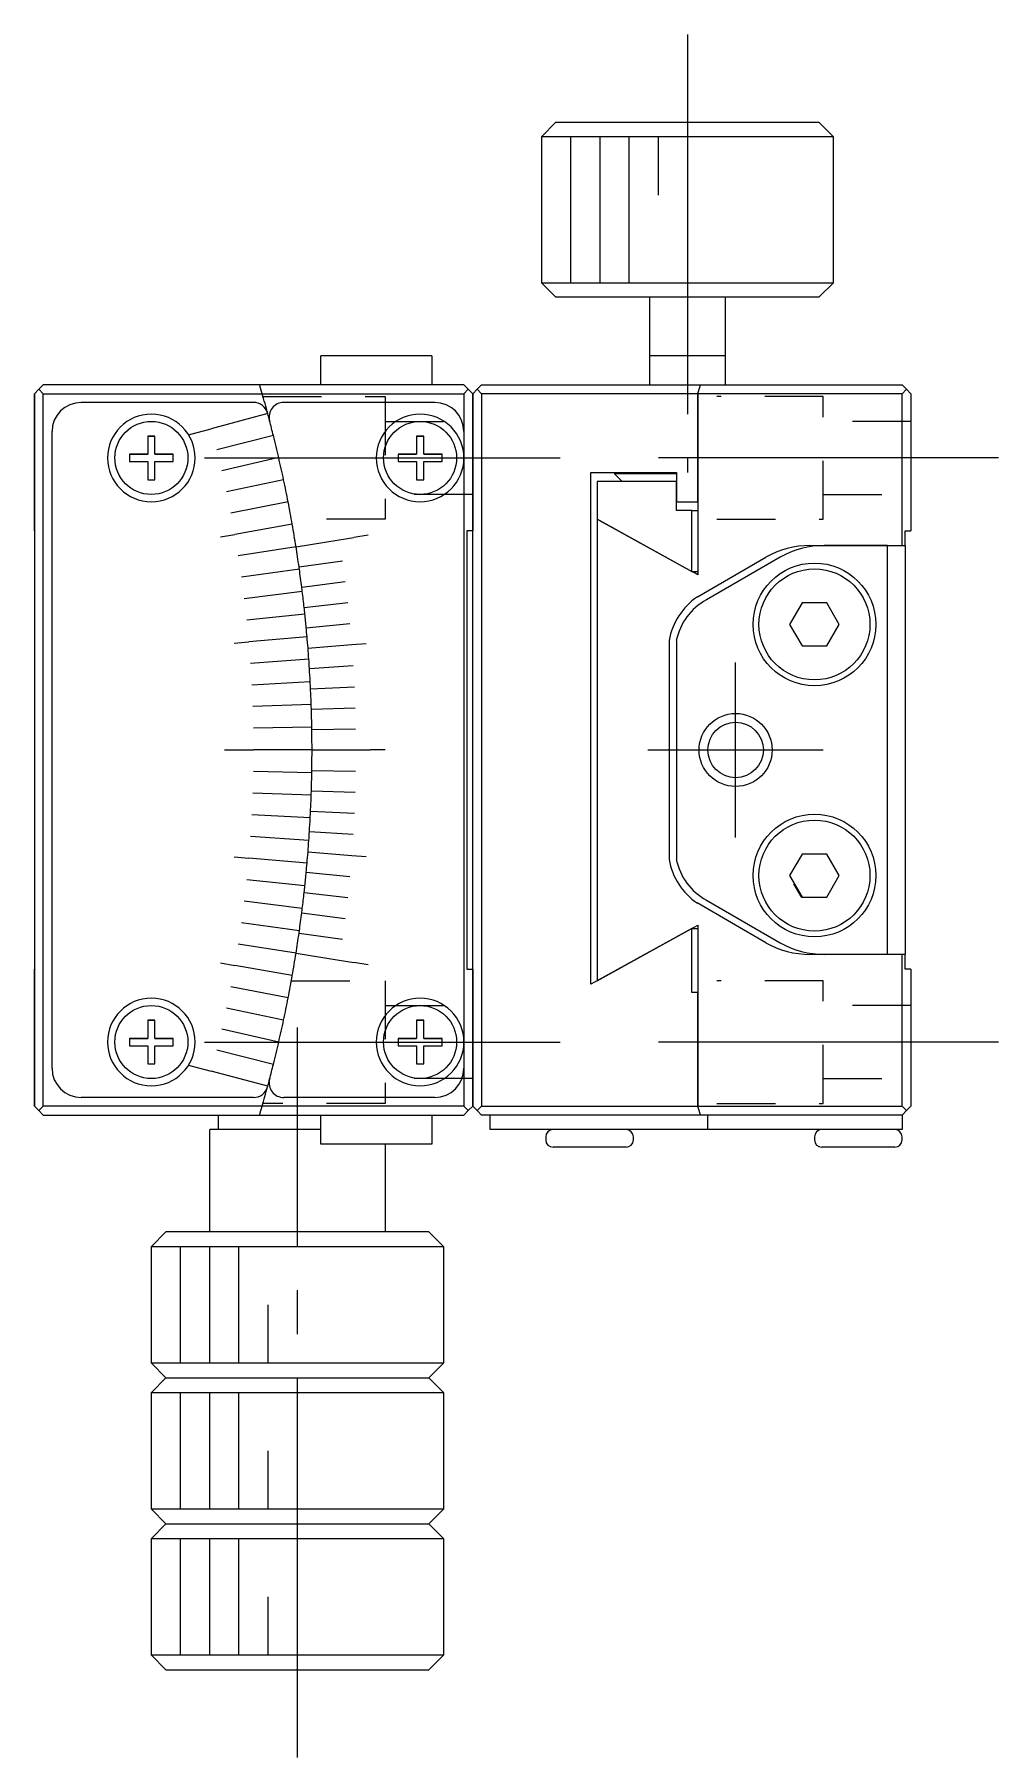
# Model space of a CAD drawing. Extents: x -26 to 141, y 96 to 231.
# Drawn here: x 108.3 to 141.3, y 172.4 to 231.4 of the extents above; entities that cross this region are included whole.
import ezdxf

# ---------------------------------------------------------------- set-up
doc = ezdxf.new("R2010")
doc.units = 0
doc.header["$MEASUREMENT"] = 0
doc.linetypes.add('CENTER', pattern=[17.5, 13, -1.5, 1.5, -1.5])
doc.linetypes.add('DASHED', pattern=[3.5, 2, -1.5])
doc.layers.get('0').update_dxf_attribs({"linetype": 'CONTINUOUS'})
doc.layers.add('CENTER', color=1, linetype='CENTER')

msp = doc.modelspace()

# ---------------------------------------------------------------- linework, layer by layer
at = {"color": 7, "linetype": 'Continuous'}
for p, q in [((126.117, 228.372), (125.617, 227.872)), ((126.117, 228.372), (135.117, 228.372)), ((135.617, 227.872), (135.117, 228.372)), ((135.617, 227.872), (125.617, 227.872)), ((125.617, 227.872), (125.617, 222.872)), ((135.617, 222.872), (135.617, 227.872)), ((125.617, 222.872), (135.617, 222.872)), ((125.617, 222.872), (126.117, 222.372)), ((135.117, 222.372), (135.617, 222.872)), ((135.117, 222.372), (126.117, 222.372)), ((129.317, 222.372), (129.317, 220.372)), ((131.917, 220.372), (131.917, 222.372)), ((118.067, 219.372), (118.067, 220.372)), ((121.867, 220.372), (118.067, 220.372)), ((121.867, 220.372), (121.867, 219.372)), ((129.317, 220.377), (129.317, 220.372)), ((129.317, 220.372), (129.317, 220.367)), ((129.317, 220.372), (129.317, 219.372)), ((131.917, 220.372), (129.317, 220.372)), ((131.917, 220.372), (131.917, 220.377)), ((131.917, 220.367), (131.917, 220.372)), ((131.917, 219.372), (131.917, 220.372)), ((108.267, 219.072), (108.417, 219.222)), ((108.267, 214.372), (108.267, 219.072)), ((108.267, 219.072), (108.267, 214.372)), ((108.417, 219.222), (108.567, 219.372)), ((108.567, 219.072), (108.417, 219.222)), ((115.975, 219.372), (108.567, 219.372)), ((108.567, 219.072), (116.062, 219.072)), ((108.567, 194.672), (108.567, 219.072)), ((122.967, 219.372), (115.975, 219.372)), ((116.062, 219.072), (122.967, 219.072)), ((123.117, 219.222), (122.967, 219.372)), ((122.967, 219.072), (123.117, 219.222)), ((122.967, 219.072), (122.967, 217.772)), ((123.267, 219.072), (123.117, 219.222)), ((123.417, 219.222), (123.267, 219.072)), ((123.267, 219.072), (123.267, 214.372)), ((123.267, 199.372), (123.267, 219.072)), ((123.267, 219.072), (123.267, 214.372)), ((123.267, 199.372), (123.267, 219.072)), ((123.267, 214.372), (123.267, 219.072)), ((123.567, 219.372), (123.417, 219.222)), ((123.417, 219.222), (123.567, 219.072)), ((123.567, 219.372), (131.062, 219.372)), ((130.975, 219.072), (123.567, 219.072)), ((123.567, 219.072), (123.567, 194.672)), ((137.967, 219.072), (130.975, 219.072)), ((130.975, 219.072), (130.975, 215.372)), ((130.975, 215.372), (130.975, 219.072)), ((131.062, 219.372), (137.967, 219.372)), ((137.967, 219.372), (138.117, 219.222)), ((138.117, 219.222), (137.967, 219.072)), ((137.967, 213.872), (137.967, 219.072)), ((138.117, 219.222), (138.267, 219.072)), ((138.267, 219.072), (138.267, 214.372)), ((115.764, 218.772), (109.867, 218.772)), ((121.967, 218.772), (116.799, 218.772)), ((108.867, 195.972), (108.867, 217.772)), ((122.967, 217.772), (122.967, 216.872)), ((112.142, 217.622), (112.142, 216.997)), ((112.392, 217.622), (112.142, 217.622)), ((112.142, 217.622), (112.392, 217.622)), ((112.392, 216.997), (112.392, 217.622)), ((121.342, 217.622), (121.342, 216.997)), ((121.592, 217.622), (121.342, 217.622)), ((121.342, 217.622), (121.592, 217.622)), ((121.592, 216.997), (121.592, 217.622)), ((111.517, 216.997), (111.517, 216.747)), ((112.142, 216.997), (111.517, 216.997)), ((111.517, 216.997), (112.142, 216.997)), ((111.517, 216.747), (112.142, 216.747)), ((112.142, 216.747), (112.142, 216.122)), ((113.017, 216.997), (112.392, 216.997)), ((112.392, 216.997), (113.017, 216.997)), ((112.392, 216.122), (112.392, 216.747)), ((112.392, 216.747), (113.017, 216.747)), ((113.017, 216.747), (113.017, 216.997)), ((120.717, 216.997), (120.717, 216.747)), ((121.342, 216.997), (120.717, 216.997)), ((120.717, 216.997), (121.342, 216.997)), ((120.717, 216.747), (121.342, 216.747)), ((121.342, 216.747), (121.342, 216.122)), ((122.217, 216.997), (121.592, 216.997)), ((121.592, 216.997), (122.217, 216.997)), ((121.592, 216.122), (121.592, 216.747)), ((121.592, 216.747), (122.217, 216.747)), ((122.217, 216.747), (122.217, 216.997)), ((122.967, 216.872), (122.967, 196.872)), ((112.142, 216.122), (112.392, 216.122)), ((121.342, 216.122), (121.592, 216.122)), ((127.315, 216.372), (130.245, 216.372)), ((127.315, 203.01), (127.315, 216.372)), ((127.525, 216.067), (127.525, 214.777)), ((130.245, 216.067), (127.525, 216.067)), ((128.117, 216.372), (128.117, 216.333)), ((129.417, 216.333), (128.117, 216.333)), ((128.117, 216.333), (128.167, 216.283)), ((128.167, 216.283), (128.382, 216.067)), ((130.245, 216.333), (129.417, 216.333)), ((130.245, 216.372), (130.245, 216.067)), ((130.245, 215.372), (130.245, 216.067)), ((130.245, 216.067), (130.245, 215.372)), ((130.245, 215.067), (130.245, 215.372)), ((130.245, 215.372), (130.975, 215.372)), ((130.975, 215.372), (130.975, 212.872)), ((127.525, 214.777), (127.604, 214.734)), ((130.807, 212.965), (127.525, 214.777)), ((127.525, 214.777), (127.525, 205.287)), ((130.767, 215.067), (130.245, 215.067)), ((130.767, 212.987), (130.767, 215.067)), ((130.767, 215.067), (130.975, 215.067)), ((108.267, 214.372), (108.267, 194.672)), ((123.067, 214.372), (123.067, 199.372)), ((123.267, 214.372), (123.067, 214.372)), ((127.604, 214.734), (130.767, 212.987)), ((138.067, 214.372), (138.267, 214.372)), ((138.067, 213.872), (138.067, 214.372)), ((134.807, 213.872), (135.297, 213.872)), ((137.467, 213.872), (135.297, 213.872)), ((135.297, 213.872), (137.467, 213.872)), ((137.467, 199.872), (137.467, 213.872)), ((137.467, 213.872), (137.967, 213.872)), ((137.967, 213.872), (138.067, 213.872)), ((138.067, 213.872), (138.067, 199.872)), ((130.957, 212.114), (133.307, 213.47)), ((133.797, 213.47), (131.267, 212.009)), ((130.767, 212.987), (130.975, 212.987)), ((130.854, 212.939), (130.807, 212.965)), ((130.975, 212.872), (130.854, 212.939)), ((129.988, 210.622), (129.988, 203.122)), ((130.238, 210.622), (130.238, 203.122)), ((127.525, 205.287), (127.525, 198.967)), ((127.315, 198.851), (127.315, 203.01)), ((134.534, 201.822), (134.264, 202.288)), ((133.307, 200.274), (130.952, 201.633)), ((131.267, 201.735), (133.797, 200.274)), ((129.219, 199.9), (130.845, 200.8)), ((130.767, 200.757), (129.219, 199.9)), ((130.767, 198.572), (130.767, 200.757)), ((130.767, 200.757), (130.975, 200.757)), ((130.845, 200.8), (130.975, 200.872)), ((130.975, 200.872), (130.975, 198.572)), ((127.525, 198.967), (129.219, 199.9)), ((129.219, 199.9), (127.565, 198.989)), ((135.297, 199.872), (134.807, 199.872)), ((137.467, 199.872), (135.297, 199.872)), ((137.467, 199.872), (135.297, 199.872)), ((137.967, 199.872), (137.467, 199.872)), ((137.967, 194.672), (137.967, 199.872)), ((138.067, 199.872), (137.967, 199.872)), ((138.067, 199.372), (138.067, 199.872)), ((108.267, 194.672), (108.267, 199.372)), ((123.067, 199.372), (123.267, 199.372)), ((123.267, 199.372), (123.267, 194.672)), ((123.267, 194.672), (123.267, 199.372)), ((123.267, 199.372), (123.267, 194.672)), ((123.267, 194.672), (123.267, 199.372)), ((123.267, 194.672), (123.267, 199.372)), ((127.437, 198.919), (127.315, 198.851)), ((127.565, 198.989), (127.437, 198.919)), ((138.267, 199.372), (138.067, 199.372)), ((138.267, 199.372), (138.267, 194.672)), ((130.975, 198.572), (130.767, 198.572)), ((130.975, 198.572), (130.975, 194.672)), ((130.975, 194.672), (130.975, 198.572)), ((112.392, 197.622), (112.142, 197.622)), ((112.142, 197.622), (112.142, 196.997)), ((112.142, 197.622), (112.392, 197.622)), ((112.392, 196.997), (112.392, 197.622)), ((121.592, 197.622), (121.342, 197.622)), ((121.342, 197.622), (121.342, 196.997)), ((121.342, 197.622), (121.592, 197.622)), ((121.592, 196.997), (121.592, 197.622)), ((112.142, 196.997), (111.517, 196.997)), ((111.517, 196.997), (111.517, 196.747)), ((111.517, 196.997), (112.142, 196.997)), ((111.517, 196.747), (112.142, 196.747)), ((112.142, 196.747), (112.142, 196.122)), ((113.017, 196.997), (112.392, 196.997)), ((112.392, 196.997), (113.017, 196.997)), ((112.392, 196.122), (112.392, 196.747)), ((112.392, 196.747), (113.017, 196.747)), ((113.017, 196.747), (113.017, 196.997)), ((121.342, 196.997), (120.717, 196.997)), ((120.717, 196.997), (120.717, 196.747)), ((120.717, 196.997), (121.342, 196.997)), ((120.717, 196.747), (121.342, 196.747)), ((121.342, 196.747), (121.342, 196.122)), ((122.217, 196.997), (121.592, 196.997)), ((121.592, 196.997), (122.217, 196.997)), ((121.592, 196.122), (121.592, 196.747)), ((121.592, 196.747), (122.217, 196.747)), ((122.217, 196.747), (122.217, 196.997)), ((122.967, 196.872), (122.967, 195.972)), ((112.142, 196.122), (112.392, 196.122)), ((121.342, 196.122), (121.592, 196.122)), ((122.967, 195.972), (122.967, 194.672)), ((115.764, 194.972), (109.867, 194.972)), ((121.967, 194.972), (116.799, 194.972)), ((108.417, 194.522), (108.267, 194.672)), ((108.417, 194.522), (108.567, 194.672)), ((108.567, 194.372), (108.417, 194.522)), ((116.062, 194.672), (108.567, 194.672)), ((108.567, 194.372), (115.975, 194.372)), ((114.567, 193.872), (114.567, 194.372)), ((115.975, 194.372), (122.967, 194.372)), ((122.967, 194.672), (116.062, 194.672)), ((118.067, 193.372), (118.067, 194.372)), ((121.867, 194.372), (121.867, 193.372)), ((123.117, 194.522), (122.967, 194.672)), ((122.967, 194.372), (123.117, 194.522)), ((123.117, 194.522), (123.267, 194.672)), ((123.417, 194.522), (123.267, 194.672)), ((123.567, 194.672), (123.417, 194.522)), ((123.417, 194.522), (123.567, 194.372)), ((123.567, 194.672), (130.975, 194.672)), ((131.062, 194.372), (123.567, 194.372)), ((123.867, 193.872), (123.867, 194.372)), ((130.975, 194.672), (137.967, 194.672)), ((137.967, 194.372), (131.062, 194.372)), ((131.299, 194.372), (131.299, 193.872)), ((137.967, 194.672), (138.117, 194.522)), ((138.117, 194.522), (137.967, 194.372)), ((137.967, 194.372), (137.967, 193.872)), ((138.117, 194.522), (138.267, 194.672)), ((114.467, 193.872), (114.267, 193.872)), ((114.267, 190.372), (114.267, 193.872)), ((118.067, 193.872), (114.467, 193.872)), ((124.867, 193.872), (123.867, 193.872)), ((126.467, 193.872), (124.867, 193.872)), ((125.767, 193.622), (125.767, 193.522)), ((128.067, 193.872), (126.467, 193.872)), ((130.764, 193.872), (128.067, 193.872)), ((128.767, 193.522), (128.767, 193.622)), ((131.247, 193.872), (130.764, 193.872)), ((131.25, 193.872), (131.247, 193.872)), ((131.299, 193.872), (131.25, 193.872)), ((131.799, 193.872), (131.299, 193.872)), ((135.667, 193.872), (131.799, 193.872)), ((134.967, 193.622), (134.967, 193.522)), ((136.967, 193.872), (135.667, 193.872)), ((137.967, 193.872), (136.967, 193.872)), ((137.967, 193.522), (137.967, 193.622)), ((121.867, 193.372), (118.067, 193.372)), ((120.267, 193.372), (120.267, 190.372)), ((128.517, 193.272), (126.017, 193.272)), ((127.142, 193.272), (126.517, 193.272)), ((127.392, 193.272), (127.142, 193.272)), ((128.017, 193.272), (127.392, 193.272)), ((137.717, 193.272), (135.217, 193.272)), ((136.342, 193.272), (135.717, 193.272)), ((136.592, 193.272), (136.342, 193.272)), ((137.217, 193.272), (136.592, 193.272)), ((112.267, 189.872), (112.767, 190.372)), ((121.767, 190.372), (112.767, 190.372)), ((121.767, 190.372), (122.267, 189.872)), ((112.267, 185.872), (112.267, 189.872)), ((112.267, 189.872), (122.267, 189.872)), ((122.267, 189.872), (122.267, 185.872)), ((112.767, 185.372), (112.267, 185.872)), ((122.267, 185.872), (112.267, 185.872)), ((122.267, 185.872), (121.767, 185.372)), ((112.267, 184.872), (112.767, 185.372)), ((112.767, 185.372), (121.767, 185.372)), ((121.767, 185.372), (122.267, 184.872)), ((112.267, 180.872), (112.267, 184.872)), ((112.267, 184.872), (122.267, 184.872)), ((122.267, 184.872), (122.267, 180.872)), ((112.767, 180.372), (112.267, 180.872)), ((122.267, 180.872), (112.267, 180.872)), ((122.267, 180.872), (121.767, 180.372)), ((112.267, 179.872), (112.767, 180.372)), ((112.767, 180.372), (121.767, 180.372)), ((121.767, 180.372), (122.267, 179.872)), ((112.267, 175.872), (112.267, 179.872)), ((112.267, 179.872), (122.267, 179.872)), ((122.267, 179.872), (122.267, 175.872)), ((112.767, 175.372), (112.267, 175.872)), ((122.267, 175.872), (112.267, 175.872)), ((122.267, 175.872), (121.767, 175.372)), ((112.767, 175.372), (115.767, 175.372)), ((112.767, 175.372), (121.767, 175.372)), ((118.767, 175.372), (121.767, 175.372))]:
    msp.add_line(p, q, dxfattribs=at)
at = {"color": 3, "linetype": 'Continuous'}
for p, q in [((126.617, 227.872), (126.617, 222.872)), ((127.617, 227.872), (127.617, 222.872)), ((128.617, 227.872), (128.617, 222.872)), ((129.617, 227.872), (129.617, 225.872)), ((116.25, 218.389), (114.318, 217.872)), ((113.54, 217.663), (113.836, 217.742)), ((113.836, 217.742), (114.318, 217.872)), ((116.445, 217.638), (114.504, 217.154)), ((116.626, 216.882), (114.677, 216.432)), ((116.794, 216.124), (114.838, 215.708)), ((116.949, 215.363), (114.986, 214.981)), ((114.629, 214.165), (115.121, 214.252)), ((117.091, 214.599), (115.121, 214.252)), ((119.688, 214.224), (119.194, 214.146)), ((117.219, 213.833), (115.243, 213.52)), ((117.219, 213.833), (118.7, 214.068)), ((118.7, 214.068), (119.194, 214.146)), ((117.334, 213.065), (115.353, 212.787)), ((117.323, 213.142), (118.808, 213.353)), ((117.416, 212.449), (118.904, 212.637)), ((117.435, 212.295), (115.45, 212.051)), ((117.498, 211.755), (118.989, 211.92)), ((117.523, 211.524), (115.534, 211.314)), ((117.597, 210.75), (115.605, 210.576)), ((117.569, 211.06), (119.062, 211.201)), ((115.107, 210.533), (115.605, 210.576)), ((117.629, 210.363), (119.125, 210.481)), ((119.125, 210.481), (119.623, 210.52)), ((117.658, 209.976), (115.663, 209.837)), ((117.679, 209.666), (119.176, 209.76)), ((117.706, 209.201), (115.708, 209.096)), ((117.717, 208.968), (119.216, 209.039)), ((117.74, 208.425), (115.741, 208.355)), ((117.745, 208.27), (119.244, 208.317)), ((117.76, 207.649), (115.76, 207.614)), ((117.761, 207.571), (119.261, 207.595)), ((114.767, 206.872), (115.267, 206.872)), ((115.267, 206.872), (115.767, 206.872)), ((117.767, 206.872), (115.767, 206.872)), ((117.767, 206.872), (119.267, 206.872)), ((119.267, 206.872), (119.767, 206.872)), ((120.267, 206.872), (119.767, 206.872)), ((117.76, 206.095), (115.76, 206.13)), ((117.761, 206.173), (119.261, 206.149)), ((117.74, 205.319), (115.741, 205.389)), ((117.745, 205.474), (119.244, 205.427)), ((117.717, 204.776), (119.216, 204.705)), ((117.706, 204.543), (115.708, 204.648)), ((117.658, 203.768), (115.663, 203.907)), ((117.679, 204.078), (119.176, 203.984)), ((115.107, 203.211), (115.605, 203.168)), ((117.597, 202.994), (115.605, 203.168)), ((117.629, 203.381), (119.125, 203.263)), ((119.125, 203.263), (119.623, 203.224)), ((117.523, 202.22), (115.534, 202.43)), ((117.569, 202.684), (119.062, 202.543)), ((117.498, 201.989), (118.989, 201.824)), ((117.435, 201.449), (115.45, 201.693)), ((117.416, 201.295), (118.904, 201.107)), ((117.334, 200.679), (115.353, 200.957)), ((117.323, 200.602), (118.808, 200.391)), ((117.219, 199.911), (115.243, 200.224)), ((114.629, 199.579), (115.121, 199.492)), ((117.091, 199.145), (115.121, 199.492)), ((117.219, 199.911), (118.7, 199.676)), ((118.7, 199.676), (119.194, 199.598)), ((119.688, 199.52), (119.194, 199.598)), ((116.949, 198.381), (114.986, 198.763)), ((116.794, 197.62), (114.838, 198.036)), ((116.626, 196.862), (114.677, 197.312)), ((116.445, 196.106), (114.504, 196.59)), ((113.54, 196.081), (113.836, 196.002)), ((113.836, 196.002), (114.318, 195.872)), ((116.25, 195.355), (114.318, 195.872)), ((113.267, 185.872), (113.267, 189.872)), ((114.267, 185.872), (114.267, 189.872)), ((115.267, 185.872), (115.267, 189.872)), ((116.267, 185.872), (116.267, 187.872)), ((113.267, 180.872), (113.267, 184.872)), ((114.267, 180.872), (114.267, 184.872)), ((115.267, 180.872), (115.267, 184.872)), ((116.267, 180.872), (116.267, 182.872)), ((113.267, 175.872), (113.267, 179.872)), ((114.267, 175.872), (114.267, 179.872)), ((115.267, 175.872), (115.267, 179.872)), ((116.267, 175.872), (116.267, 177.872))]:
    msp.add_line(p, q, dxfattribs=at)
at = {"color": 3, "linetype": 'DASHED'}
for p, q in [((116.09, 218.972), (120.267, 218.972)), ((120.267, 218.972), (120.267, 214.772)), ((135.267, 218.972), (131.628, 218.972)), ((135.267, 214.772), (135.267, 218.972)), ((120.267, 218.122), (123.267, 218.122)), ((138.267, 218.122), (135.267, 218.122)), ((123.267, 215.622), (120.267, 215.622)), ((135.267, 215.622), (138.267, 215.622)), ((120.267, 214.772), (117.06, 214.772)), ((131.628, 214.772), (135.267, 214.772)), ((117.06, 198.972), (120.267, 198.972)), ((120.267, 198.972), (120.267, 194.772)), ((135.267, 198.972), (131.628, 198.972)), ((135.267, 194.772), (135.267, 198.972)), ((120.267, 198.122), (123.267, 198.122)), ((138.267, 198.122), (135.267, 198.122)), ((123.267, 195.622), (120.267, 195.622)), ((135.267, 195.622), (138.267, 195.622)), ((120.267, 194.772), (116.09, 194.772)), ((131.628, 194.772), (135.267, 194.772))]:
    msp.add_line(p, q, dxfattribs=at)
at = {"color": 7, "linetype": 'Continuous'}
for points in [[(134.542, 211.908), (134.117, 211.172), (134.542, 210.436), (135.392, 210.436), (135.817, 211.172), (135.392, 211.908)], [(134.542, 203.308), (134.117, 202.572), (134.542, 201.836), (135.392, 201.836), (135.817, 202.572), (135.392, 203.308)]]:
    msp.add_lwpolyline(points, close=True, dxfattribs=at)
at = {"color": 3, "linetype": 'Continuous'}
for centre in [(112.267, 216.872), (121.467, 216.872), (112.267, 196.872), (121.467, 196.872)]:
    msp.add_circle(centre, 1.25, dxfattribs=at)
at = {"color": 7, "linetype": 'Continuous'}
for centre, radius in [((134.967, 211.172), 2.1), ((134.967, 211.172), 1.9), ((132.267, 206.872), 1.25), ((132.267, 206.872), 0.95), ((134.967, 202.572), 2.1), ((134.967, 202.572), 1.9)]:
    msp.add_circle(centre, radius, dxfattribs=at)
for centre, radius, start, end in [((73.267, 206.872), 44.5, 15.9118, 16.31386), ((73.267, 206.872), 44.5, 15.9118, 16.31386), ((73.267, 206.872), 44.5, 15, 15.9118), ((73.267, 206.872), 44.5, 15, 15.9118), ((88.267, 231.572), 44.5, 343.68614, 344.0882), ((88.267, 231.572), 44.5, 343.68614, 344.0882), ((109.867, 217.772), 1, 90, 180), ((112.267, 216.872), 1.5, 270, 180), ((115.764, 218.272), 0.5, 15.01613, 90), ((73.267, 206.872), 44.5, 15, 15.01613), ((73.267, 206.872), 44.5, 14.67485, 15), ((116.799, 218.272), 0.5, 90, 194.67485), ((121.467, 216.872), 1.5, 270, 180), ((121.967, 217.772), 1, 0, 90), ((73.267, 206.872), 44.5, 13.99991, 14.67485), ((73.267, 206.872), 44.5, 14, 14.67485), ((73.267, 206.872), 44.5, 13, 14), ((73.267, 206.872), 44.5, 13.00006, 13.99991), ((112.267, 216.872), 1.5, 180, 270), ((73.267, 206.872), 44.5, 12, 13.00006), ((73.267, 206.872), 44.5, 12, 13), ((121.467, 216.872), 1.5, 180, 270), ((73.267, 206.872), 44.5, 10.9999, 12), ((73.267, 206.872), 44.5, 11, 12), ((73.267, 206.872), 44.5, 10.0001, 10.9999), ((73.267, 206.872), 44.5, 10, 11), ((73.267, 206.872), 44.5, 9, 10.0001), ((73.267, 206.872), 44.5, 9, 10), ((73.267, 206.872), 44.5, 8.1, 9), ((73.267, 206.872), 44.5, 8.1, 9), ((134.807, 210.872), 3, 90, 120), ((135.297, 210.872), 3, 90, 120), ((73.267, 206.872), 44.5, 8, 8.1), ((73.267, 206.872), 44.5, 8, 8.1), ((73.267, 206.872), 44.5, 7.2, 8), ((73.267, 206.872), 44.5, 7.2, 8), ((73.267, 206.872), 44.5, 7, 7.2), ((73.267, 206.872), 44.5, 7, 7.2), ((73.267, 206.872), 44.5, 6.3, 7), ((73.267, 206.872), 44.5, 6.3, 7), ((132.237, 210.221), 2.284, 124.05614, 169.89103), ((132.252, 210.203), 2.058, 118.61705, 168.25173), ((73.267, 206.872), 44.5, 6, 6.3), ((73.267, 206.872), 44.5, 6, 6.3), ((73.267, 206.872), 44.5, 5.4, 6), ((73.267, 206.872), 44.5, 5.4, 6), ((73.267, 206.872), 44.5, 5, 5.4), ((73.267, 206.872), 44.5, 5, 5.4), ((73.267, 206.872), 44.5, 4.5, 5), ((73.267, 206.872), 44.5, 4.5, 5), ((73.267, 206.872), 44.5, 4, 4.5), ((73.267, 206.872), 44.5, 4, 4.5), ((73.267, 206.872), 44.5, 3.6, 4), ((73.267, 206.872), 44.5, 3.6, 4), ((73.267, 206.872), 44.5, 3, 3.6), ((73.267, 206.872), 44.5, 3, 3.6), ((73.267, 206.872), 44.5, 2.7, 3), ((73.267, 206.872), 44.5, 2.7, 3), ((73.267, 206.872), 44.5, 2, 2.7), ((73.267, 206.872), 44.5, 2, 2.7), ((73.267, 206.872), 44.5, 1.8, 2), ((73.267, 206.872), 44.5, 1.8, 2), ((73.267, 206.872), 44.5, 1, 1.8), ((73.267, 206.872), 44.5, 1, 1.8), ((73.267, 206.872), 44.5, 0.9, 1), ((73.267, 206.872), 44.5, 0.9, 1), ((73.267, 206.872), 44.5, 0, 0.9), ((73.267, 206.872), 44.5, 0, 0.9), ((73.267, 206.872), 44.5, 359.1, 0), ((73.267, 206.872), 44.5, 359.1, 0), ((73.267, 206.872), 44.5, 358.2, 359), ((73.267, 206.872), 44.5, 358.2, 359), ((73.267, 206.872), 44.5, 359, 359.1), ((73.267, 206.872), 44.5, 359, 359.1), ((73.267, 206.872), 44.5, 358, 358.2), ((73.267, 206.872), 44.5, 358, 358.2), ((73.267, 206.872), 44.5, 357, 357.3), ((73.267, 206.872), 44.5, 357, 357.3), ((73.267, 206.872), 44.5, 357.3, 358), ((73.267, 206.872), 44.5, 357.3, 358), ((73.267, 206.872), 44.5, 356.4, 357), ((73.267, 206.872), 44.5, 356.4, 357), ((73.267, 206.872), 44.5, 355.5, 356), ((73.267, 206.872), 44.5, 355.5, 356), ((73.267, 206.872), 44.5, 356, 356.4), ((73.267, 206.872), 44.5, 356, 356.4), ((73.267, 206.872), 44.5, 354.6, 355), ((73.267, 206.872), 44.5, 354.6, 355), ((73.267, 206.872), 44.5, 355, 355.5), ((73.267, 206.872), 44.5, 355, 355.5), ((132.237, 203.523), 2.285, 190.1157, 235.94678), ((132.252, 203.541), 2.058, 191.74831, 241.38295), ((73.267, 206.872), 44.5, 354, 354.6), ((73.267, 206.872), 44.5, 354, 354.6), ((73.267, 206.872), 44.5, 353, 353.7), ((73.267, 206.872), 44.5, 353, 353.7), ((73.267, 206.872), 44.5, 353.7, 354), ((73.267, 206.872), 44.5, 353.7, 354), ((73.267, 206.872), 44.5, 352, 352.8), ((73.267, 206.872), 44.5, 352, 352.8), ((73.267, 206.872), 44.5, 352.8, 353), ((73.267, 206.872), 44.5, 352.8, 353), ((73.267, 206.872), 44.5, 351, 351.9), ((73.267, 206.872), 44.5, 351, 351.9), ((73.267, 206.872), 44.5, 351.9, 352), ((73.267, 206.872), 44.5, 351.9, 352), ((134.807, 202.872), 3, 240, 270), ((135.297, 202.872), 3, 240, 270), ((73.267, 206.872), 44.5, 349.99994, 351), ((73.267, 206.872), 44.5, 350, 351), ((73.267, 206.872), 44.5, 349.00009, 349.99994), ((73.267, 206.872), 44.5, 349, 350), ((112.267, 196.872), 1.5, 270, 180), ((73.267, 206.872), 44.5, 347.9999, 349.00009), ((73.267, 206.872), 44.5, 348, 349), ((121.467, 196.872), 1.5, 270, 180), ((73.267, 206.872), 44.5, 346.99996, 347.9999), ((73.267, 206.872), 44.5, 347, 348), ((112.267, 196.872), 1.5, 180, 270), ((73.267, 206.872), 44.5, 346.00013, 346.99996), ((73.267, 206.872), 44.5, 346, 347), ((121.467, 196.872), 1.5, 180, 270), ((109.867, 195.972), 1, 180, 270), ((73.267, 206.872), 44.5, 345.32515, 346.00013), ((73.267, 206.872), 44.5, 345.32515, 346), ((121.967, 195.972), 1, 270, 0), ((115.764, 195.472), 0.5, 270, 344.98387), ((73.267, 206.872), 44.5, 344.0882, 344.98387), ((73.267, 206.872), 44.5, 344.0882, 344.98387), ((73.267, 206.872), 44.5, 344.98387, 345), ((73.267, 206.872), 44.5, 345, 345.32515), ((116.799, 195.472), 0.5, 165.32515, 270), ((73.267, 206.872), 44.5, 343.68614, 344.0882), ((73.267, 206.872), 44.5, 343.68614, 344.0882), ((88.267, 182.172), 44.5, 15.9118, 16.31386), ((88.267, 182.172), 44.5, 15.9118, 16.31386), ((126.017, 193.622), 0.25, 90, 180), ((126.017, 193.522), 0.25, 180, 270), ((128.517, 193.622), 0.25, 0, 90), ((128.517, 193.522), 0.25, 270, 0), ((135.217, 193.622), 0.25, 90, 180), ((135.217, 193.522), 0.25, 180, 270), ((137.717, 193.622), 0.25, 0, 90), ((137.717, 193.522), 0.25, 270, 0)]:
    msp.add_arc(centre, radius, start, end, dxfattribs=at)
at = {"layer": 'CENTER', "color": 1, "linetype": 'CENTER'}
for p, q in [((130.617, 231.372), (130.617, 216.372)), ((114.09, 216.872), (126.267, 216.872)), ((117.267, 172.372), (117.267, 197.372)), ((114.09, 196.872), (126.267, 196.872))]:
    msp.add_line(p, q, dxfattribs=at)
at = {"layer": 'CENTER', "color": 1, "linetype": 'Continuous'}
for p, q in [((141.267, 216.872), (129.628, 216.872)), ((132.267, 203.872), (132.267, 209.872)), ((129.267, 206.872), (135.267, 206.872)), ((141.267, 196.872), (129.628, 196.872))]:
    msp.add_line(p, q, dxfattribs=at)

doc.saveas('drawing.dxf')
